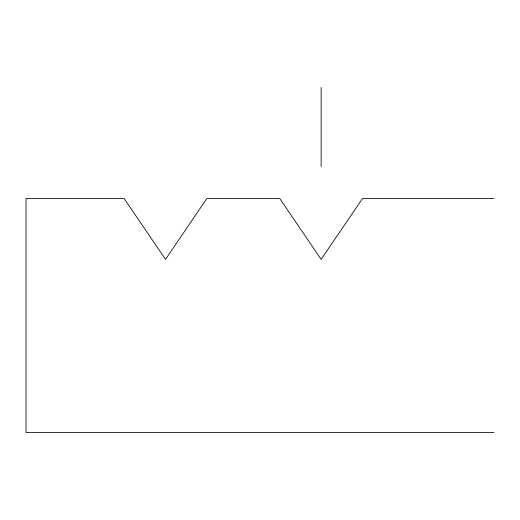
<?xml version="1.0" encoding="UTF-8"?>
<svg xmlns="http://www.w3.org/2000/svg" width="520" height="520" viewBox="0 0 520 520"><rect width="100%" height="100%" fill="white"/><g stroke="black" fill="none" stroke-linecap="round" stroke-linejoin="round"><path stroke-width="0.78" d="M494 198.53L362.512 198.53L321.146 259.356L279.78 198.53L206.863 198.53L165.497 259.356L124.13 198.53L26 198.53L26 432.529L494 432.529M321.146 87.471L321.146 166.484"/></g></svg>
